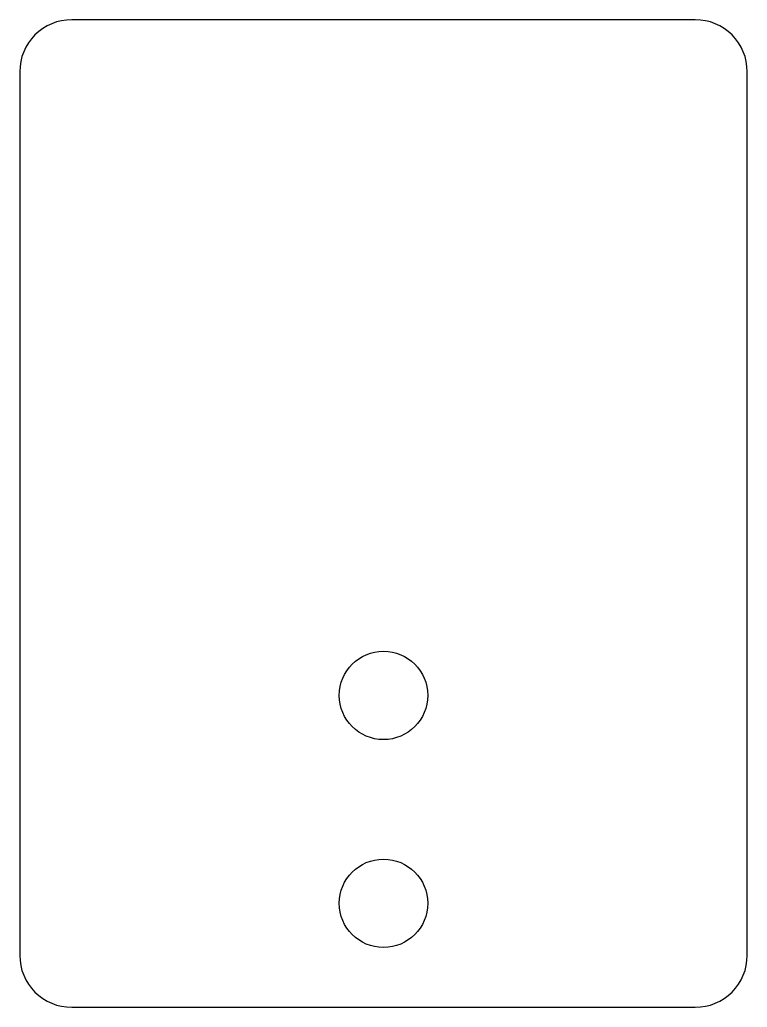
# Model space of a CAD drawing. Extents: x 0 to 70, y 0 to 95.
import ezdxf

# ---------------------------------------------------------------- set-up
doc = ezdxf.new("R2010")
doc.units = 0
doc.layers.get('0').update_dxf_attribs({"linetype": 'CONTINUOUS'})

msp = doc.modelspace()

# ---------------------------------------------------------------- linework, layer by layer
msp.add_lwpolyline([(5, 0), (65, 0, 0.414214), (70, 5), (70, 90, 0.414214), (65, 95), (5, 95, 0.414214), (0, 90), (0, 5, 0.414214)], format="xyb", close=True)
for centre in [(35, 30), (35, 10)]:
    msp.add_circle(centre, 4.25)

doc.saveas('drawing.dxf')
